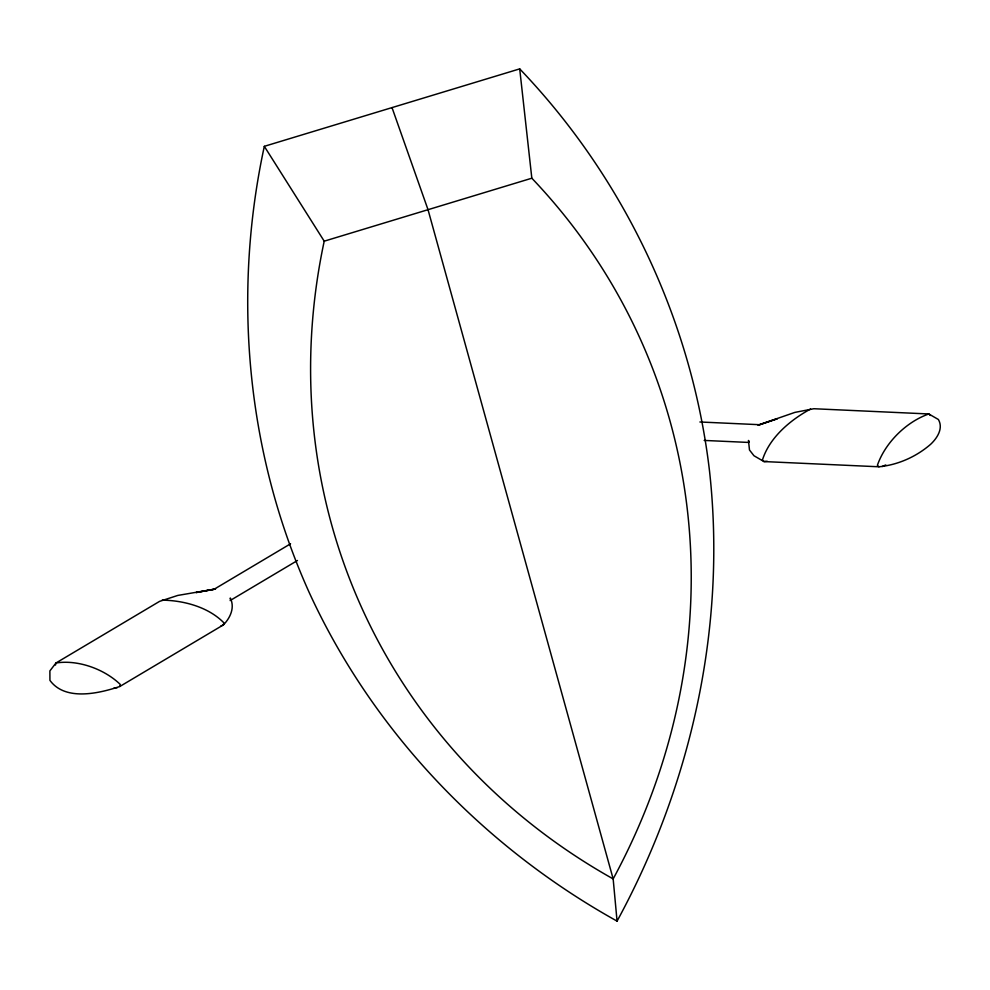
<?xml version="1.0" encoding="UTF-8"?>
<svg xmlns="http://www.w3.org/2000/svg" width="990" height="990" viewBox="0 0 990 990"><rect width="100%" height="100%" fill="white"/><g stroke="black" fill="none" stroke-linecap="round" stroke-linejoin="round"><path stroke-width="1.49" d="M264.318 146.334C232.155 295.107 246.498 453.63 309.276 592.663C373.156 731.746 483.64 846.92 617.067 921.121C691.416 784.563 726.623 626.324 709.545 471.277C691.998 321.032 624.282 178.101 519.701 68.879L264.318 146.334L324.213 241.176A692.357 629.009 -23.6 0 0 613.157 878.91L617.067 921.121M55.514 665.02L55.972 662.991L159.563 601.375L177.779 595.436L215.56 588.976L196.07 592.552L213.976 589.347L290.565 543.795M119.84 686.478L120.285 684.449C104.309 669.017 77.975 659.501 55.972 662.991L49.884 670.911L49.933 680.365C65.34 701.601 99.705 693.235 119.84 686.478L223.431 624.863C230.311 617.859 235.088 607.526 230.274 598.01L230.385 599.42M230.138 600.546L297.47 560.501M220.807 626.088L223.431 624.863L223.888 622.834C208.506 607.068 183.868 600.435 162.199 600.15M810.587 409.031C790.292 419.97 769.403 437.605 762.424 460.053L763.983 461.563L878.959 466.785C897.967 464.916 916.295 456.749 930.711 444.225C937.171 438.125 943.569 428.385 938.384 419.5L928.83 413.969L813.842 408.734L794.921 412.385L757.969 425.193L777.175 418.795L759.726 424.71L699.905 421.988M882.214 466.5L885.765 464.954M324.213 241.176L531.828 178.212L519.701 68.879M767.238 461.278L763.983 461.563L753.972 455.746L749.492 450.005L748.465 440.463L749.133 441.738M114.122 687.939L117.204 687.704M704.175 440.426L748.663 442.443M930.377 415.478L928.83 413.969C906.308 421.777 885.171 442.728 877.4 465.275L878.959 466.785M392.015 107.601L428.026 209.694L613.157 878.91A692.357 629.009 -23.6 0 0 531.828 178.212"/></g></svg>
